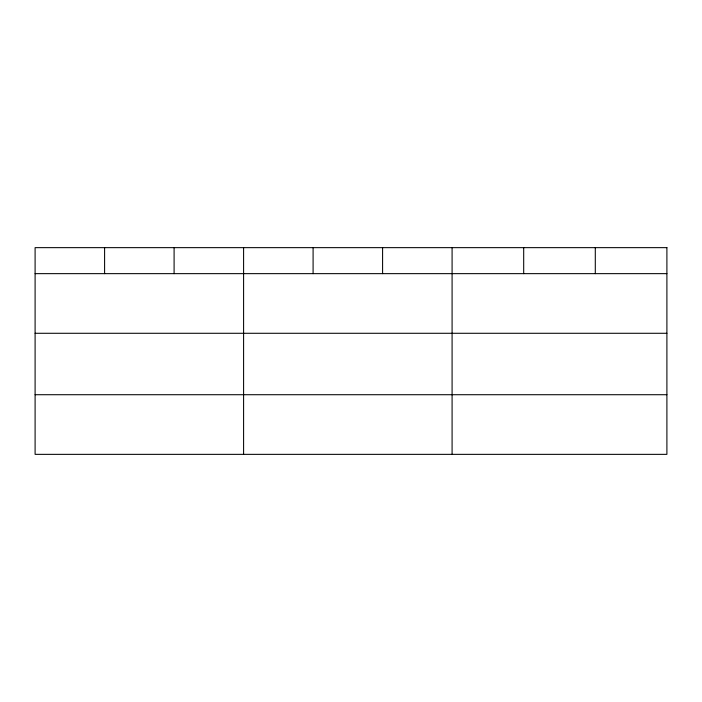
<?xml version="1.0" encoding="UTF-8"?>
<svg xmlns="http://www.w3.org/2000/svg" width="702" height="702" viewBox="0 0 702 702"><rect width="100%" height="100%" fill="white"/><g stroke="black" fill="none" stroke-linecap="round" stroke-linejoin="round"><path stroke-width="1.05" d="M35.1 273.648L666.9 273.648M35.1 333.283L666.9 333.283M35.1 394.717L666.9 394.717M595.296 247.648L595.296 273.648M523.692 247.648L523.692 273.648M452.088 247.648L452.088 454.352M382.59 247.648L382.59 273.648M313.092 247.648L313.092 273.648M243.594 247.648L243.594 454.352M174.096 247.648L174.096 273.648M104.598 247.648L104.598 273.648M666.9 247.648L35.1 247.648L35.1 454.352L666.9 454.352L666.9 247.648"/></g></svg>
